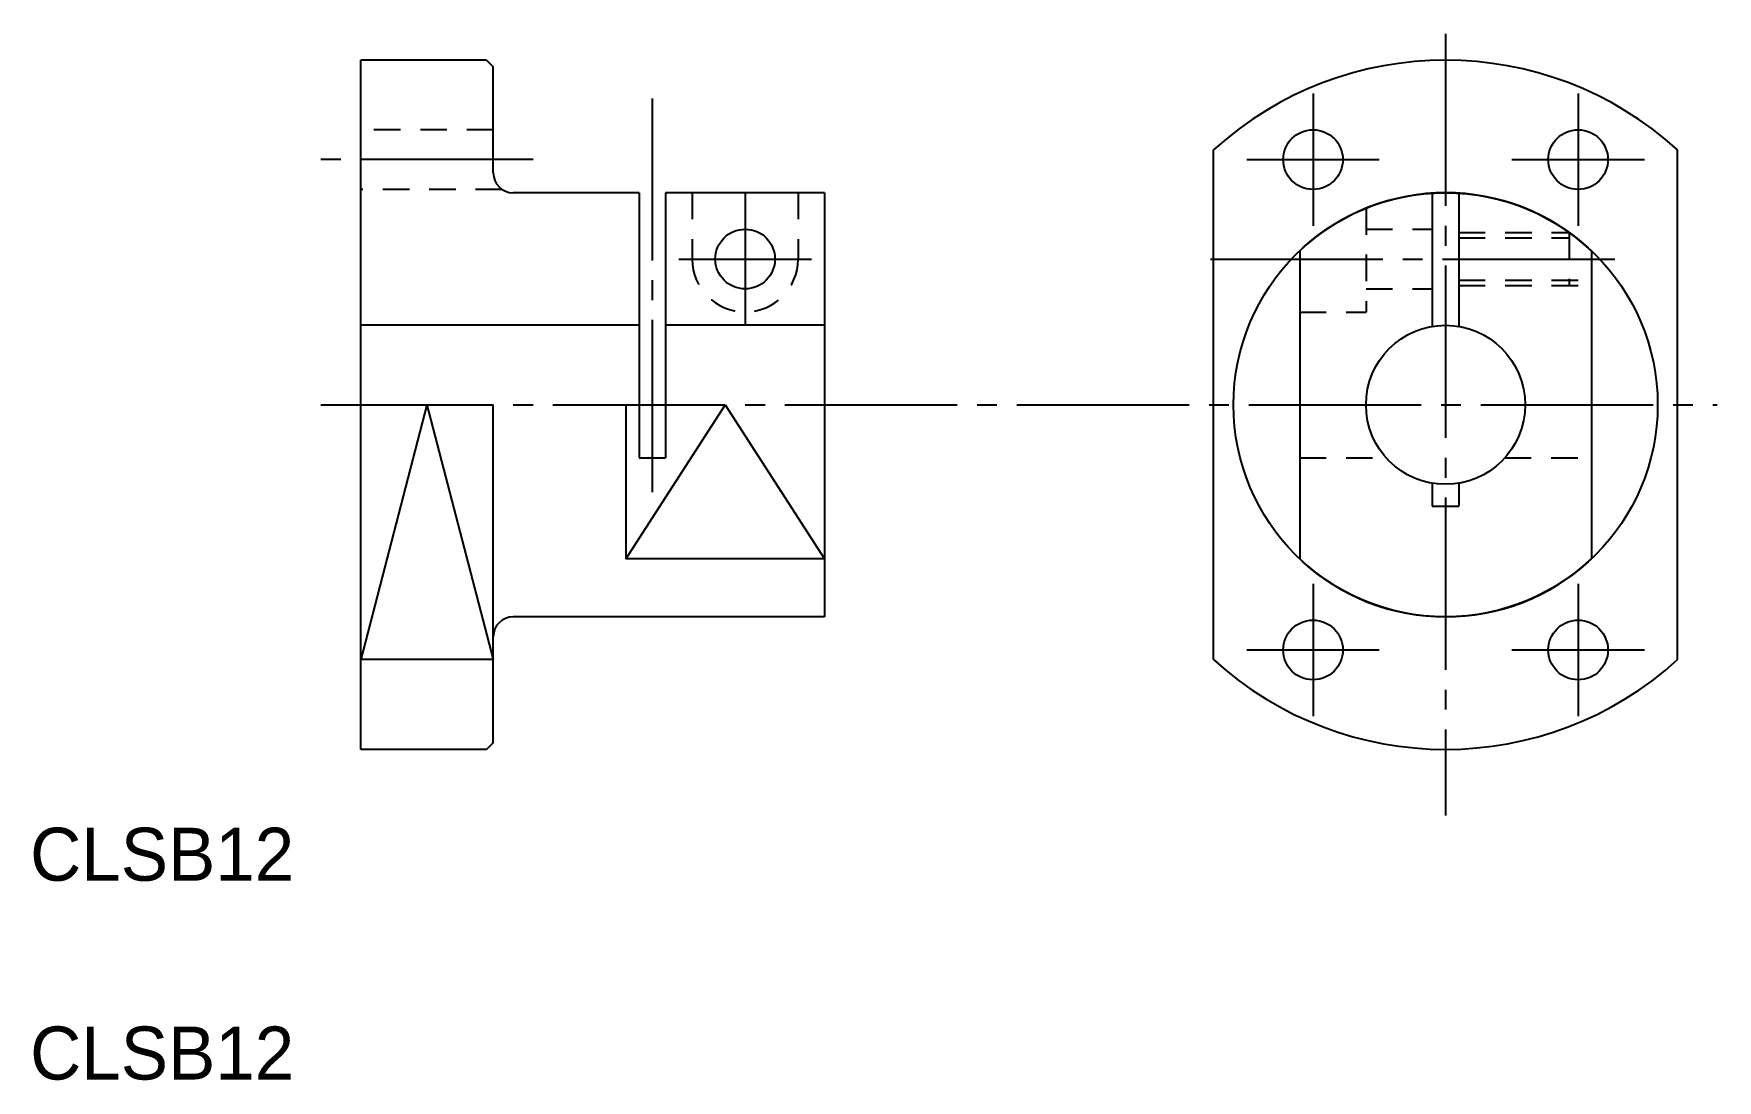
# Model space of a CAD drawing. Extents: x 777 to 904, y -107 to -28.
import ezdxf

# ---------------------------------------------------------------- set-up
doc = ezdxf.new("R2010")
doc.units = 0
doc.linetypes.add('CENTER', pattern=[17.5, 13, -1.5, 1.5, -1.5])
doc.linetypes.add('DASHED', pattern=[3.5, 2, -1.5])
doc.layers.get('0').update_dxf_attribs({"linetype": 'CONTINUOUS'})
doc.layers.add('CENTER', color=1, linetype='CENTER')

msp = doc.modelspace()

# ---------------------------------------------------------------- linework, layer by layer
at = {"color": 7, "linetype": 'CONTINUOUS'}
for p, q in [((801.95, -81.64), (801.95, -29.64)), ((811.45, -29.64), (801.95, -29.64)), ((811.45, -29.64), (811.95, -30.14)), ((811.95, -38.14), (811.95, -30.14)), ((866.29, -74.87), (866.29, -36.41)), ((901.29, -74.87), (901.29, -36.41)), ((822.95, -39.64), (813.45, -39.64)), ((822.95, -39.64), (822.95, -59.64)), ((824.95, -39.64), (824.95, -59.64)), ((836.95, -39.64), (824.95, -39.64)), ((836.95, -39.64), (836.95, -71.64)), ((882.79, -39.67), (882.79, -49.72)), ((884.79, -39.67), (884.79, -49.72)), ((872.79, -44.02), (872.79, -67.26)), ((894.79, -44.02), (894.79, -67.26)), ((822.95, -49.64), (801.95, -49.64)), ((836.95, -49.64), (824.95, -49.64)), ((811.95, -81.14), (811.95, -55.64)), ((821.95, -55.64), (821.95, -67.26)), ((822.95, -59.64), (824.95, -59.64)), ((882.79, -61.57), (882.79, -63.29)), ((884.79, -61.57), (884.79, -63.29)), ((882.79, -63.29), (884.79, -63.29)), ((836.95, -67.26), (821.95, -67.26)), ((836.95, -71.64), (813.45, -71.64)), ((811.95, -74.87), (801.95, -74.87)), ((811.95, -81.14), (811.45, -81.64)), ((811.45, -81.64), (801.95, -81.64))]:
    msp.add_line(p, q, dxfattribs=at)
at = {"color": 3, "linetype": 'DASHED'}
for p, q in [((811.95, -34.89), (801.95, -34.89)), ((812.62, -39.39), (801.95, -39.39)), ((826.95, -39.64), (826.95, -44.64)), ((834.95, -39.64), (834.95, -44.64)), ((877.79, -40.81), (877.79, -48.64)), ((877.79, -42.39), (882.79, -42.39)), ((884.79, -42.64), (893.12, -42.64)), ((884.79, -43.04), (893.12, -43.04)), ((893.12, -42.64), (893.12, -46.64)), ((877.79, -46.89), (882.79, -46.89)), ((884.79, -46.24), (894.79, -46.24)), ((884.79, -46.64), (894.79, -46.64)), ((872.79, -48.64), (877.79, -48.64)), ((872.79, -59.64), (879.32, -59.64)), ((888.26, -59.64), (894.79, -59.64))]:
    msp.add_line(p, q, dxfattribs=at)
at = {"color": 3, "linetype": 'CONTINUOUS'}
for p, q in [((806.95, -55.64), (801.95, -74.87)), ((806.95, -55.64), (811.95, -74.87)), ((829.45, -55.64), (821.95, -67.26)), ((829.45, -55.64), (836.95, -67.26))]:
    msp.add_line(p, q, dxfattribs=at)
at = {"color": 7, "linetype": 'CONTINUOUS'}
for centre, radius in [((873.79, -37.14), 2.25), ((893.79, -37.14), 2.25), ((883.79, -55.64), 16), ((830.95, -44.64), 2.25), ((883.79, -55.64), 6), ((873.79, -74.14), 2.25), ((893.79, -74.14), 2.25)]:
    msp.add_circle(centre, radius, dxfattribs=at)
for centre, radius, start, end in [((883.79, -55.64), 26, 47.695, 132.305), ((883.79, -55.64), 26, 47.695, 132.305), ((883.79, -55.64), 26, 47.695, 132.305), ((813.45, -38.14), 1.5, 180, 270), ((883.79, -55.64), 16, 46.5675, 133.4325), ((883.79, -55.64), 16, 226.5675, 313.4325), ((813.45, -73.14), 1.5, 90, 180), ((883.79, -55.64), 26, 227.695, 312.305)]:
    msp.add_arc(centre, radius, start, end, dxfattribs=at)
at = {"color": 3, "linetype": 'DASHED'}
msp.add_arc((830.95, -44.64), 4, 180, 0, dxfattribs=at)
at = {"layer": 'CENTER', "color": 1, "linetype": 'CENTER'}
for p, q in [((883.79, -27.64), (883.79, -86.64)), ((823.95, -62.24), (823.95, -32.52)), ((873.79, -32.14), (873.79, -42.14)), ((893.79, -32.14), (893.79, -42.14)), ((814.95, -37.14), (798.95, -37.14)), ((868.79, -37.14), (878.79, -37.14)), ((888.79, -37.14), (898.79, -37.14)), ((830.95, -39.64), (830.95, -49.64)), ((825.95, -44.64), (835.95, -44.64)), ((866.06, -44.64), (897.15, -44.64)), ((798.95, -55.64), (904.29, -55.64)), ((873.79, -69.14), (873.79, -79.14)), ((893.79, -69.14), (893.79, -79.14)), ((868.79, -74.14), (878.79, -74.14)), ((888.79, -74.14), (898.79, -74.14))]:
    msp.add_line(p, q, dxfattribs=at)

# ---------------------------------------------------------------- texts
at = {"color": 7, "linetype": 'CONTINUOUS'}
for p in [(777.01, -91.55), (777.01, -106.55)]:
    msp.add_text('CLSB12', height=4, dxfattribs=at).set_placement(p)

doc.saveas('drawing.dxf')
